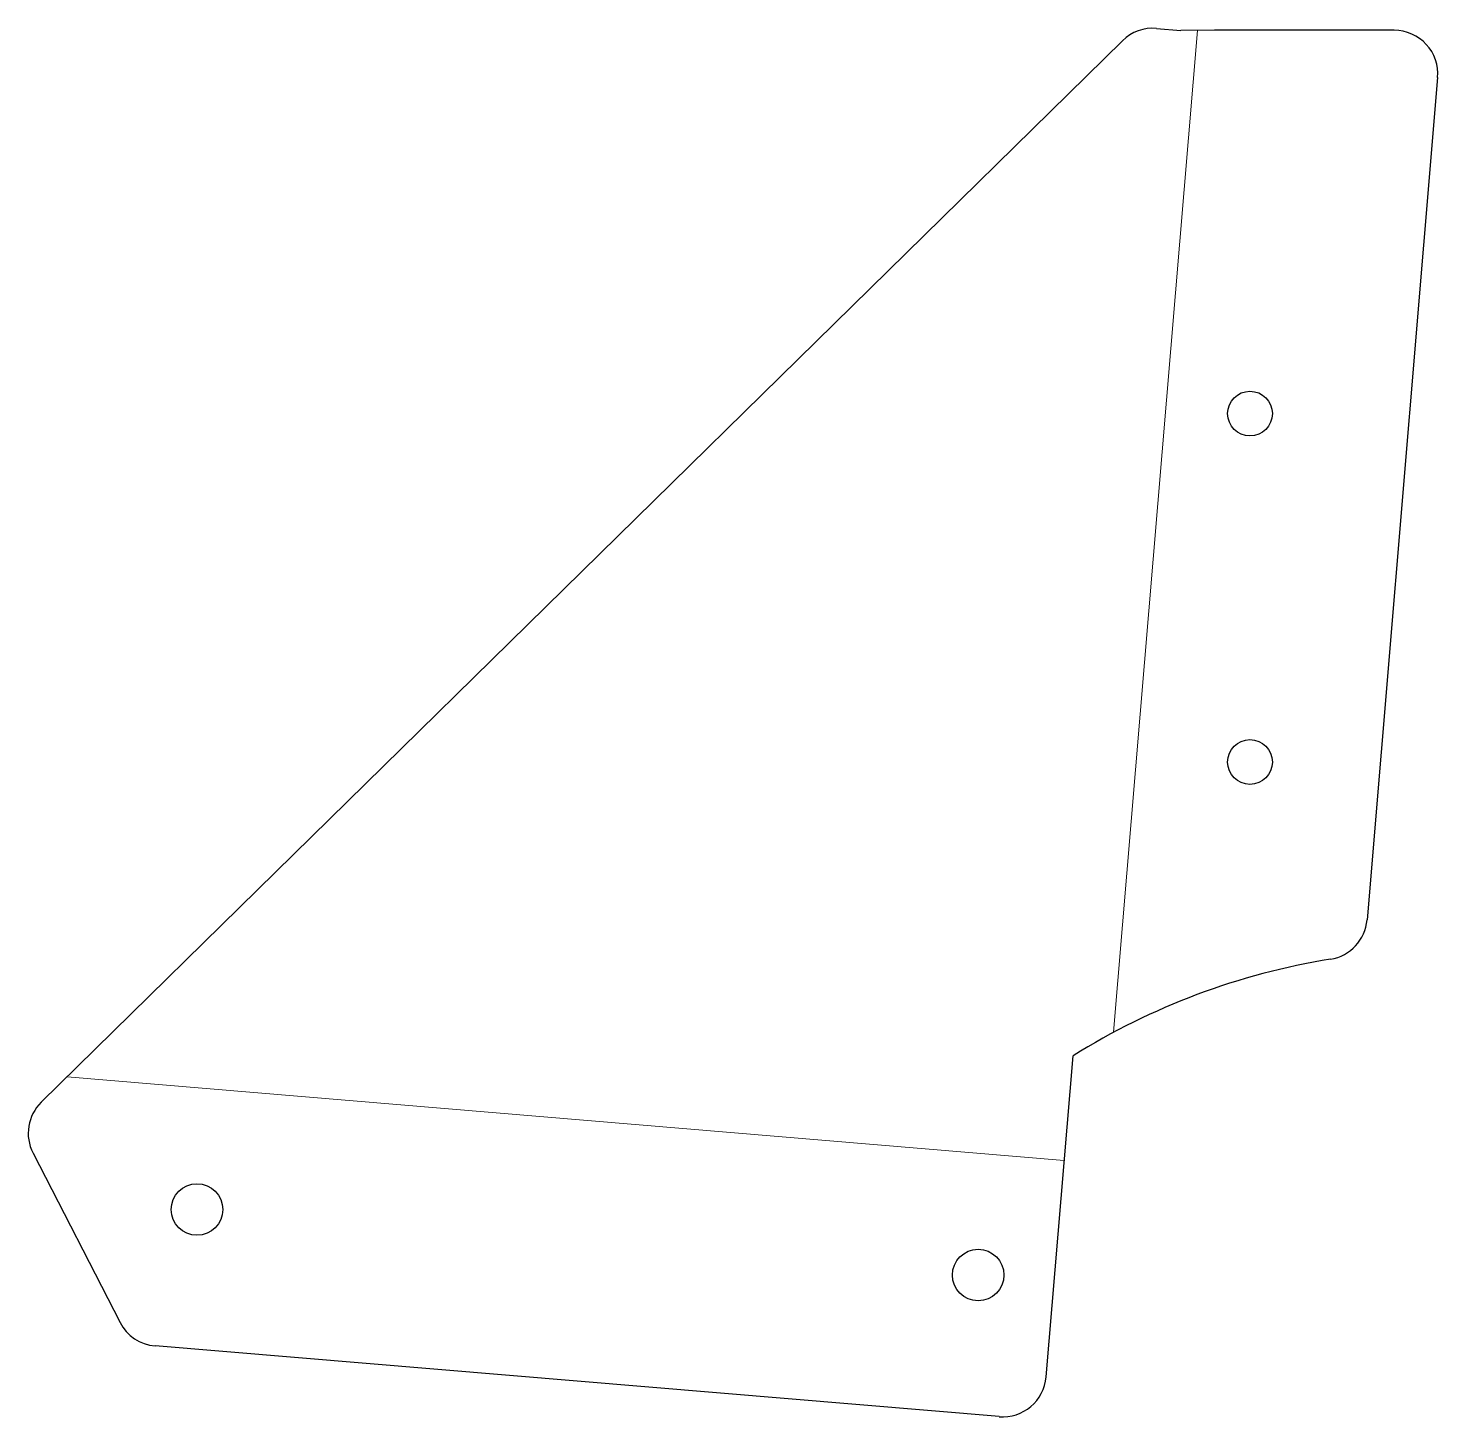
# Model space of a CAD drawing. Header units: inches. Extents: x -4.06 to -0.01, y 0.02 to 4.01.
import ezdxf

# ---------------------------------------------------------------- set-up
doc = ezdxf.new("R2010")
doc.units = ezdxf.units.IN
doc.header["$MEASUREMENT"] = 0

msp = doc.modelspace()

# ---------------------------------------------------------------- linework, layer by layer
at = {"linetype": 'Continuous', "lineweight": 25}
for p, q in [((-0.8179, 4.0057), (-0.7487, 3.9999)), ((-0.9159, 3.9703), (-4.0193, 0.9238)), ((-0.6522, 4), (-0.7487, 3.9999)), ((-0.1359, 4), (-0.6522, 4)), ((-0.0114, 3.8646), (-0.214, 1.4472)), ((-1.1352, 0.1353), (-1.0579, 1.0571)), ((-4.0429, 0.7774), (-3.7932, 0.2917)), ((-1.2702, 0.0212), (-3.6925, 0.2243))]:
    msp.add_line(p, q, dxfattribs=at)
at = {"color": 8, "linetype": 'Continuous', "lineweight": 0, "true_color": 0x808080}
for p, q in [((-0.9416, 1.1243), (-0.7004, 3.9999)), ((-1.0831, 0.7566), (-3.9452, 0.9966))]:
    msp.add_line(p, q, dxfattribs=at)
at = {"linetype": 'Continuous', "lineweight": 25}
for centre, radius in [((-0.55, 2.9), 0.0642), ((-0.55, 1.9), 0.0642), ((-3.5723, 0.6156), 0.074), ((-1.3302, 0.4276), 0.074)]:
    msp.add_circle(centre, radius, dxfattribs=at)
for centre, radius, start, end in [((-0.8283, 3.8811), 0.125, 85.2072, 134.4702), ((-0.1359, 3.875), 0.125, 355.2072, 90), ((-0.3386, 1.4576), 0.125, 279.1689, 355.2072), ((0, -0.6402), 2, 99.1689, 121.9342), ((-3.9317, 0.8346), 0.125, 134.4702, 207.2072), ((-3.682, 0.3488), 0.125, 207.2072, 265.2072), ((-1.2597, 0.1457), 0.125, 265.2072, 355.2072)]:
    msp.add_arc(centre, radius, start, end, dxfattribs=at)

doc.saveas('drawing.dxf')
